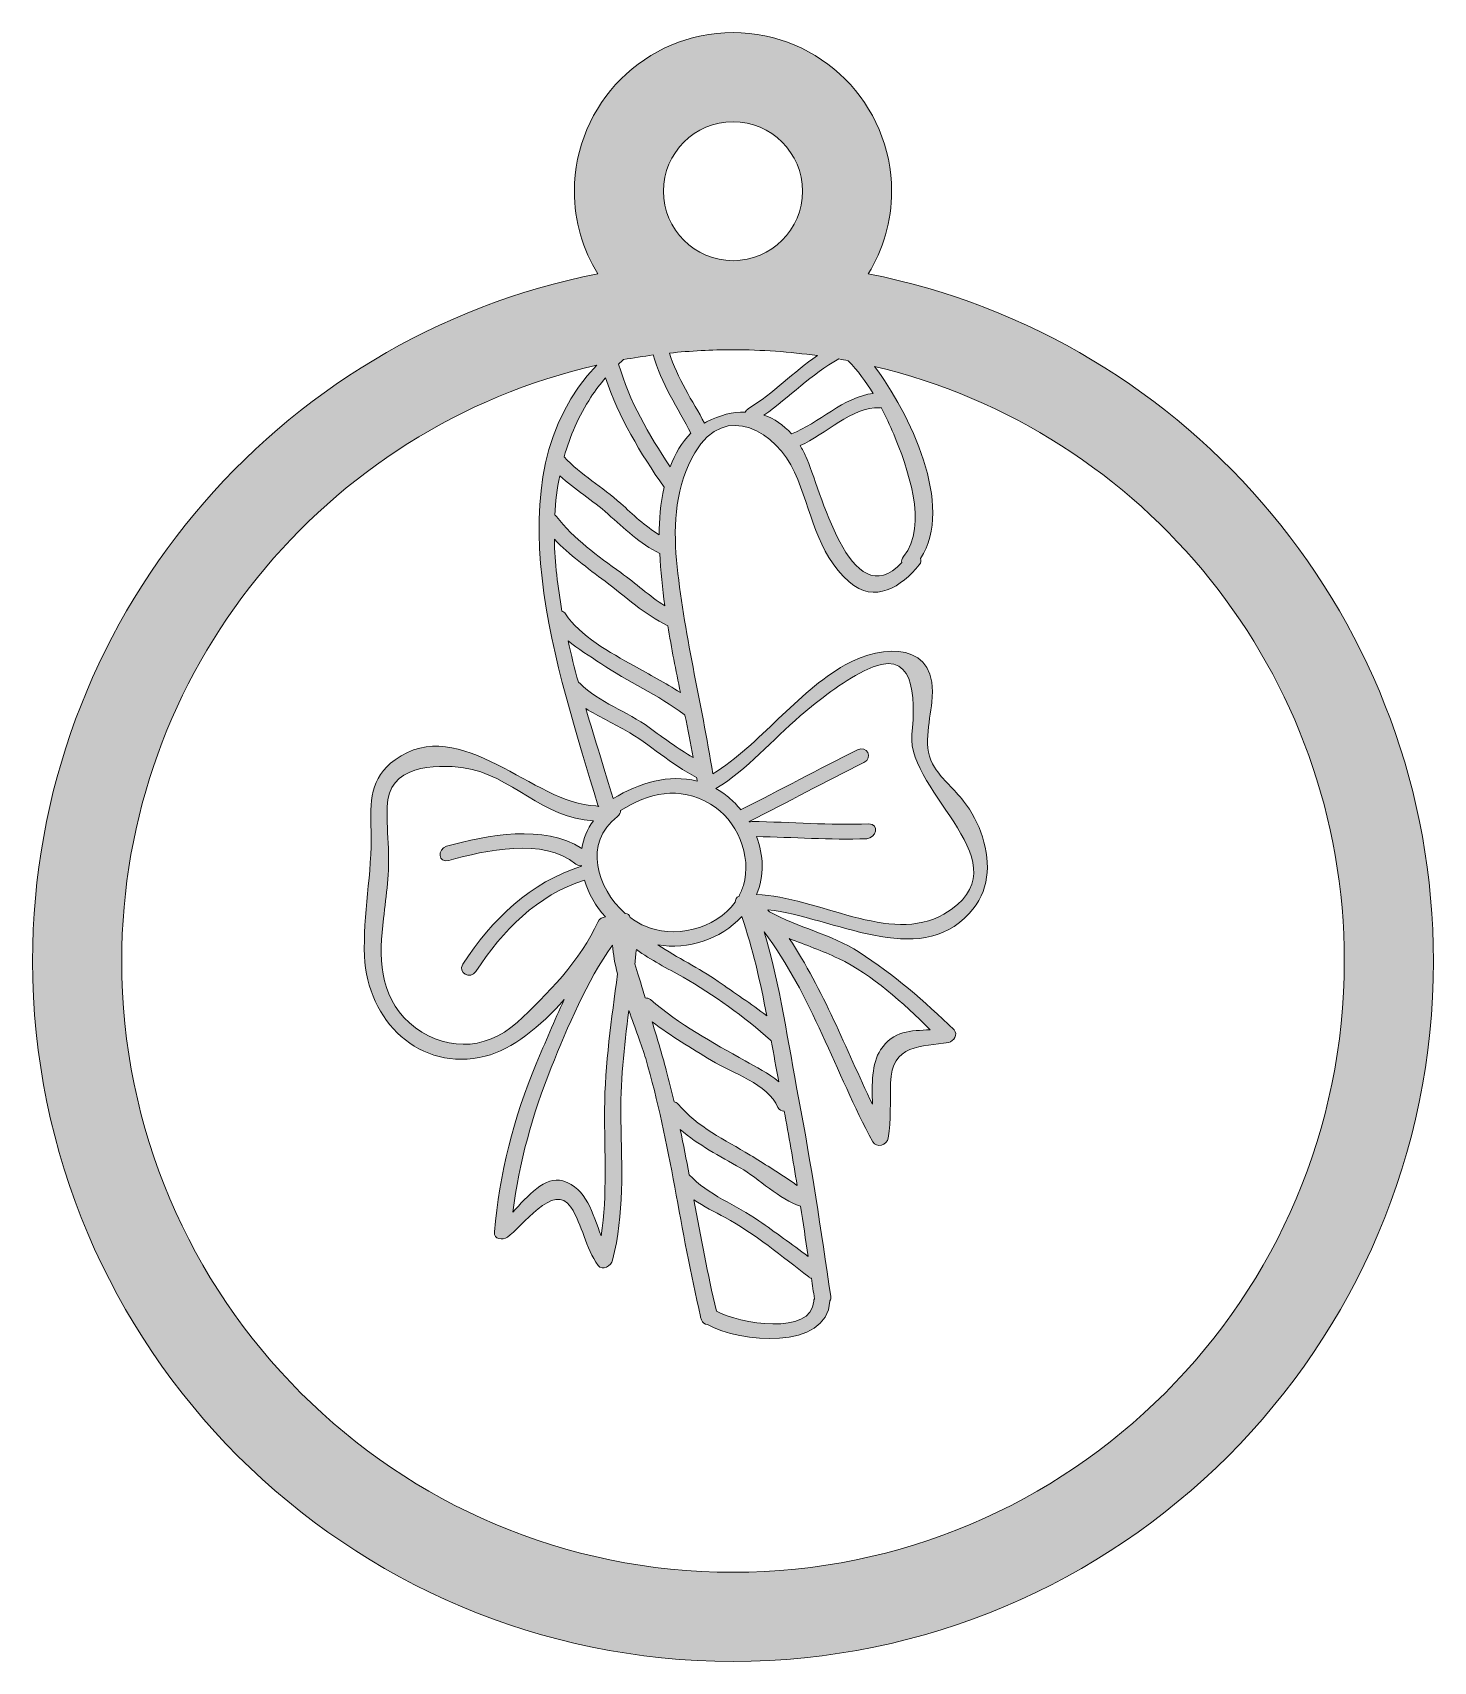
# Model space of a CAD drawing. Header units: inches. Extents: x -1104 to 5451, y -3757 to -136.
# Drawn here: x 5058 to 5451, y -761.1 to -304.1 of the extents above; entities that cross this region are included whole.
import ezdxf

# ---------------------------------------------------------------- set-up
doc = ezdxf.new("R2010")
doc.units = ezdxf.units.IN
doc.header["$MEASUREMENT"] = 0
doc.layers.add('Layer 1', color=7, linetype='Continuous')

# ---------------------------------------------------------------- blocks, each defined once
blk = doc.blocks.new('block 5')
at = {"layer": 'Layer 1', "true_color": 0xff8330}
h = blk.add_hatch(color=30, dxfattribs=at)
h.dxf.hatch_style = 2
edge = h.paths.add_edge_path()
edge.add_spline(control_points=[(5254.47, -761.07), (5362.82, -761.07), (5450.97, -672.92), (5450.97, -564.57), (5450.97, -469.21), (5382.67, -389.5), (5292.43, -371.77), (5296.57, -365.01), (5298.97, -357.07), (5298.97, -348.57), (5298.97, -324.04), (5279, -304.07), (5254.47, -304.07), (5229.93, -304.07), (5209.97, -324.04), (5209.97, -348.57), (5209.97, -357.07), (5212.36, -365.01), (5216.51, -371.77), (5126.26, -389.5), (5057.97, -469.21), (5057.97, -564.57), (5057.97, -672.92), (5146.12, -761.07), (5254.47, -761.07)], knot_values=[0, 0, 0, 0, 1, 1, 1, 2, 2, 2, 3, 3, 3, 4, 4, 4, 5, 5, 5, 6, 6, 6, 7, 7, 7, 8, 8, 8, 8], degree=3, periodic=1)
edge = h.paths.add_edge_path()
edge.add_spline(control_points=[(5293.81, -405.31), (5285.54, -406.25), (5278.42, -413.79), (5270.85, -416.66), (5268.63, -414.17), (5266.02, -412.39), (5263.14, -411.42), (5270.34, -406.37), (5276.43, -399.86), (5284.17, -395.65), (5285.04, -395.81), (5285.91, -395.97), (5286.78, -396.14), (5289.46, -398.93), (5291.79, -402.01), (5293.81, -405.31)], knot_values=[0, 0, 0, 0, 1, 1, 1, 2, 2, 2, 3, 3, 3, 4, 4, 4, 5, 5, 5, 5], degree=3, periodic=1)
edge = h.paths.add_edge_path()
edge.add_spline(control_points=[(5301.85, -452.78), (5287.33, -468.25), (5278.87, -431.71), (5274.92, -423), (5274.42, -421.91), (5273.86, -420.92), (5273.28, -419.95), (5280.38, -416.93), (5287.85, -408.94), (5295.63, -409.35), (5295.79, -409.35), (5295.92, -409.3), (5296.06, -409.28), (5297.34, -411.71), (5298.5, -414.2), (5299.55, -416.73), (5303.24, -425.7), (5309.45, -442.44), (5302.29, -451.11), (5301.77, -451.73), (5301.69, -452.31), (5301.85, -452.78)], knot_values=[0, 0, 0, 0, 1, 1, 1, 2, 2, 2, 3, 3, 3, 4, 4, 4, 5, 5, 5, 6, 6, 6, 7, 7, 7, 7], degree=3, periodic=1)
edge = h.paths.add_edge_path()
edge.add_spline(control_points=[(5313.64, -551.39), (5298.59, -560.14), (5278.12, -546.42), (5261.06, -545.94), (5263.35, -540.67), (5263.05, -534.87), (5261.04, -529.64), (5271.34, -529.82), (5281.66, -530.65), (5291.98, -530.26), (5294.64, -530.15), (5295.64, -525.99), (5292.58, -526.11), (5281.62, -526.53), (5270.69, -525.55), (5259.74, -525.43), (5259.5, -525.43), (5259.29, -525.5), (5259.09, -525.55), (5259.05, -525.5), (5259.03, -525.44), (5259, -525.38), (5269.78, -520), (5280.39, -514.23), (5291.18, -508.85), (5293.84, -507.53), (5292.07, -503.95), (5289.42, -505.27), (5278.45, -510.72), (5267.71, -516.59), (5256.75, -522.05), (5256.71, -522.08), (5256.69, -522.09), (5256.67, -522.11), (5255.62, -520.85), (5254.49, -519.68), (5253.23, -518.63), (5252.08, -517.65), (5250.88, -516.87), (5249.68, -516.2), (5258.39, -510.89), (5265.65, -502.36), (5273.31, -495.81), (5278.89, -491.03), (5284.74, -486.52), (5291.28, -483.14), (5305.71, -475.7), (5305.67, -490.48), (5304.66, -501.05), (5303.09, -517.39), (5337.32, -537.62), (5313.64, -551.39)], knot_values=[0, 0, 0, 0, 1, 1, 1, 2, 2, 2, 3, 3, 3, 4, 4, 4, 5, 5, 5, 6, 6, 6, 7, 7, 7, 8, 8, 8, 9, 9, 9, 10, 10, 10, 11, 11, 11, 12, 12, 12, 13, 13, 13, 14, 14, 14, 15, 15, 15, 16, 16, 16, 17, 17, 17, 17], degree=3, periodic=1)
edge = h.paths.add_edge_path()
edge.add_spline(control_points=[(5261.7, -637.43), (5255.47, -633.06), (5247.35, -630.11), (5242.18, -624.51), (5241.37, -620.28), (5240.54, -616.04), (5239.65, -611.83), (5244.71, -616.16), (5250.74, -619.31), (5256.51, -622.6), (5261.55, -625.48), (5267.58, -631.59), (5273.4, -633.32), (5274.15, -638.02), (5274.82, -642.74), (5275.52, -647.44), (5270.98, -644.02), (5266.37, -640.69), (5261.7, -637.43)], knot_values=[0, 0, 0, 0, 1, 1, 1, 2, 2, 2, 3, 3, 3, 4, 4, 4, 5, 5, 5, 6, 6, 6, 6], degree=3, periodic=1)
edge = h.paths.add_edge_path()
edge.add_spline(control_points=[(5275.7, -653.21), (5275.92, -653.38), (5276.19, -653.5), (5276.45, -653.56), (5276.73, -655.49), (5277.04, -657.41), (5277.32, -659.32), (5277.21, -659.53), (5277.13, -659.76), (5277.12, -660.01), (5276.58, -669.69), (5256.22, -666.38), (5249.8, -662.76), (5247.35, -652.45), (5245.43, -642.01), (5243.5, -631.59), (5246.25, -633.44), (5249.25, -634.93), (5252.24, -636.55), (5260.5, -640.99), (5268.31, -647.49), (5275.7, -653.21)], knot_values=[0, 0, 0, 0, 1, 1, 1, 2, 2, 2, 3, 3, 3, 4, 4, 4, 5, 5, 5, 6, 6, 6, 7, 7, 7, 7], degree=3, periodic=1)
edge = h.paths.add_edge_path()
edge.add_spline(control_points=[(5270.77, -626.33), (5266.95, -623.85), (5263.15, -621.37), (5259.26, -618.99), (5252.13, -614.67), (5244.53, -611.2), (5239.05, -604.68), (5238.74, -604.3), (5238.34, -604.15), (5237.94, -604.09), (5237.24, -601.11), (5236.51, -598.13), (5235.72, -595.16), (5234.5, -590.62), (5233.14, -586.11), (5231.8, -581.61), (5237.08, -585.61), (5242.72, -589.01), (5248.42, -592.49), (5254.17, -595.99), (5264.26, -599.02), (5267.08, -605.62), (5267.41, -606.4), (5268.1, -606.68), (5268.82, -606.65), (5270.15, -613.61), (5271.34, -620.58), (5272.47, -627.57), (5271.88, -627.13), (5271.31, -626.68), (5270.77, -626.33)], knot_values=[0, 0, 0, 0, 1, 1, 1, 2, 2, 2, 3, 3, 3, 4, 4, 4, 5, 5, 5, 6, 6, 6, 7, 7, 7, 8, 8, 8, 9, 9, 9, 10, 10, 10, 10], degree=3, periodic=1)
edge = h.paths.add_edge_path()
edge.add_spline(control_points=[(5257.9, -592.59), (5248.64, -587.41), (5239.39, -582.34), (5231.29, -575.4), (5230.86, -575.03), (5230.35, -574.91), (5229.81, -574.93), (5229.56, -574.07), (5229.31, -573.2), (5229.06, -572.33), (5228.48, -570.28), (5227.65, -567.87), (5226.92, -565.34), (5227.07, -564.01), (5227.22, -562.67), (5227.36, -561.34), (5231.48, -564.28), (5235.97, -566.62), (5240.44, -569.13), (5248.94, -573.88), (5257.75, -580.28), (5264.96, -586.76), (5265.03, -586.82), (5265.12, -586.85), (5265.2, -586.89), (5265.89, -590.75), (5266.57, -594.6), (5267.28, -598.43), (5264.45, -596.03), (5260.87, -594.26), (5257.9, -592.59)], knot_values=[0, 0, 0, 0, 1, 1, 1, 2, 2, 2, 3, 3, 3, 4, 4, 4, 5, 5, 5, 6, 6, 6, 7, 7, 7, 8, 8, 8, 9, 9, 9, 10, 10, 10, 10], degree=3, periodic=1)
edge = h.paths.add_edge_path()
edge.add_spline(control_points=[(5250.27, -570.28), (5244.91, -566.55), (5238.87, -563.64), (5233.37, -560.05), (5241.87, -561.41), (5250.94, -558.58), (5256.92, -552.1), (5260.06, -561.1), (5262.13, -570.49), (5263.93, -579.97), (5259.53, -576.54), (5254.87, -573.49), (5250.27, -570.28)], knot_values=[0, 0, 0, 0, 1, 1, 1, 2, 2, 2, 3, 3, 3, 4, 4, 4, 4], degree=3, periodic=1)
edge = h.paths.add_edge_path()
edge.add_spline(control_points=[(5257.38, -543.4), (5257.08, -544.44), (5256.64, -545.4), (5256.15, -546.33), (5255.42, -546.69), (5255.09, -547.36), (5255.08, -548.05), (5249.61, -555.7), (5237.64, -558.43), (5229.41, -554.63), (5228.09, -554.01), (5226.83, -553.24), (5225.64, -552.35), (5225.52, -551.66), (5224.95, -551.28), (5224.24, -551.19), (5216.21, -544.15), (5212.39, -531.36), (5222.03, -524.06), (5222.76, -523.53), (5222.96, -522.9), (5222.89, -522.34), (5230.74, -517.49), (5239.32, -515.25), (5248.11, -520.52), (5255.64, -525.02), (5259.83, -534.94), (5257.38, -543.4)], knot_values=[0, 0, 0, 0, 1, 1, 1, 2, 2, 2, 3, 3, 3, 4, 4, 4, 5, 5, 5, 6, 6, 6, 7, 7, 7, 8, 8, 8, 9, 9, 9, 9], degree=3, periodic=1)
edge = h.paths.add_edge_path()
edge.add_spline(control_points=[(5217.5, -641.7), (5215.01, -635.45), (5213.53, -628.26), (5206.7, -626.23), (5201.84, -624.8), (5196.77, -630.58), (5192.69, -635.03), (5194.47, -621.04), (5198.19, -607.63), (5203.49, -594.46), (5208.18, -582.89), (5213.34, -570.37), (5220.66, -560.07), (5220.85, -562.68), (5221.34, -565.41), (5222.04, -568.19), (5220.45, -580.84), (5218.51, -593.48), (5218.44, -606.25), (5218.35, -618.19), (5219.26, -629.97), (5217.5, -641.7)], knot_values=[0, 0, 0, 0, 1, 1, 1, 2, 2, 2, 3, 3, 3, 4, 4, 4, 5, 5, 5, 6, 6, 6, 7, 7, 7, 7], degree=3, periodic=1)
edge = h.paths.add_edge_path()
edge.add_spline(control_points=[(5157.79, -532.93), (5157.58, -529.04), (5157.37, -525.22), (5157.42, -521.32), (5157.56, -509.69), (5170.84, -509.21), (5178.9, -510.36), (5192.11, -512.2), (5201.41, -524.81), (5215.29, -525.19), (5213.52, -527.58), (5212.5, -530.26), (5212.09, -533), (5201.43, -526.11), (5185.49, -529.18), (5174.13, -532.38), (5171.43, -533.14), (5171.78, -537.22), (5174.71, -536.39), (5185.06, -533.47), (5201.23, -529.84), (5210.41, -537.35), (5210.87, -537.73), (5211.43, -537.86), (5211.98, -537.81), (5211.99, -537.85), (5212, -537.9), (5212, -537.94), (5197.63, -542.48), (5186.83, -552.89), (5178.69, -565.46), (5177.04, -568.01), (5180.87, -569.77), (5182.35, -567.51), (5189.82, -555.96), (5199.52, -546.09), (5212.79, -541.89), (5213.89, -545.62), (5215.93, -549.2), (5218.71, -552.19), (5217.83, -552.25), (5216.92, -552.71), (5216.53, -553.62), (5212.06, -564.05), (5202.12, -574.21), (5193.9, -581.79), (5184.83, -590.1), (5172.67, -589.84), (5163.69, -581.86), (5155.01, -574.15), (5155.16, -563.12), (5156.42, -552.61), (5157.2, -546.02), (5158.14, -539.58), (5157.79, -532.93)], knot_values=[0, 0, 0, 0, 1, 1, 1, 2, 2, 2, 3, 3, 3, 4, 4, 4, 5, 5, 5, 6, 6, 6, 7, 7, 7, 8, 8, 8, 9, 9, 9, 10, 10, 10, 11, 11, 11, 12, 12, 12, 13, 13, 13, 14, 14, 14, 15, 15, 15, 16, 16, 16, 17, 17, 17, 18, 18, 18, 18], degree=3, periodic=1)
edge = h.paths.add_edge_path()
edge.add_spline(control_points=[(5220.85, -518.97), (5218.49, -511.02), (5215.76, -502.52), (5213.18, -493.74), (5216.71, -495.98), (5220.55, -497.7), (5224.24, -499.79), (5231.25, -503.72), (5237, -509.41), (5244.25, -513.06), (5244.31, -513.4), (5244.36, -513.75), (5244.42, -514.1), (5236.52, -512.02), (5228.17, -514.6), (5220.85, -518.97)], knot_values=[0, 0, 0, 0, 1, 1, 1, 2, 2, 2, 3, 3, 3, 4, 4, 4, 5, 5, 5, 5], degree=3, periodic=1)
edge = h.paths.add_edge_path()
edge.add_spline(control_points=[(5230.98, -499.05), (5224.78, -494.48), (5216.93, -492.1), (5211.5, -486.62), (5211.37, -486.5), (5211.22, -486.45), (5211.09, -486.36), (5210.03, -482.51), (5209.06, -478.6), (5208.18, -474.69), (5211.01, -477.07), (5214.24, -478.96), (5217.37, -481.09), (5224.95, -486.22), (5233.47, -489.87), (5240.75, -495.43), (5240.82, -495.48), (5240.91, -495.53), (5241, -495.57), (5241.79, -499.53), (5242.59, -503.5), (5243.29, -507.47), (5239, -504.95), (5234.99, -502.01), (5230.98, -499.05)], knot_values=[0, 0, 0, 0, 1, 1, 1, 2, 2, 2, 3, 3, 3, 4, 4, 4, 5, 5, 5, 6, 6, 6, 7, 7, 7, 8, 8, 8, 8], degree=3, periodic=1)
edge = h.paths.add_edge_path()
edge.add_spline(control_points=[(5226.57, -481.69), (5220.27, -478.15), (5211.33, -473.29), (5207.47, -467.11), (5207.23, -466.72), (5206.86, -466.51), (5206.49, -466.36), (5205.28, -459.61), (5204.49, -452.86), (5204.35, -446.22), (5208.62, -450.67), (5213.65, -454.3), (5218.6, -458.03), (5224.29, -462.31), (5229.68, -467.42), (5236.18, -470.49), (5237.2, -476.77), (5238.44, -483.01), (5239.72, -489.25), (5235.46, -486.53), (5230.99, -484.19), (5226.57, -481.69)], knot_values=[0, 0, 0, 0, 1, 1, 1, 2, 2, 2, 3, 3, 3, 4, 4, 4, 5, 5, 5, 6, 6, 6, 7, 7, 7, 7], degree=3, periodic=1)
edge = h.paths.add_edge_path()
edge.add_spline(control_points=[(5219.37, -439.13), (5223.96, -443.22), (5228.34, -447.53), (5233.91, -450.19), (5234.16, -455.12), (5234.66, -460.02), (5235.33, -464.9), (5230.99, -462.16), (5227.19, -458.62), (5222.99, -455.6), (5216.49, -450.92), (5209.88, -446.17), (5204.92, -439.8), (5204.8, -439.63), (5204.63, -439.53), (5204.47, -439.43), (5204.65, -435.69), (5205.12, -432.01), (5205.84, -428.39), (5210.07, -432.27), (5215.08, -435.29), (5219.37, -439.13)], knot_values=[0, 0, 0, 0, 1, 1, 1, 2, 2, 2, 3, 3, 3, 4, 4, 4, 5, 5, 5, 6, 6, 6, 7, 7, 7, 7], degree=3, periodic=1)
edge = h.paths.add_edge_path()
edge.add_spline(control_points=[(5207.08, -423.09), (5208.73, -417.28), (5211.16, -411.67), (5214.61, -406.35), (5215.85, -404.43), (5217.25, -402.65), (5218.72, -400.94), (5222.4, -412.03), (5228.48, -422.05), (5235.14, -431.64), (5234.13, -436.2), (5233.77, -440.9), (5233.77, -445.01), (5229.82, -442.56), (5226.43, -439.32), (5222.97, -436.17), (5217.89, -431.54), (5211.7, -428.17), (5207.08, -423.09)], knot_values=[0, 0, 0, 0, 1, 1, 1, 2, 2, 2, 3, 3, 3, 4, 4, 4, 5, 5, 5, 6, 6, 6, 6], degree=3, periodic=1)
edge = h.paths.add_edge_path()
edge.add_spline(control_points=[(5222.37, -397.07), (5222.81, -396.65), (5223.28, -396.24), (5223.73, -395.84), (5226.5, -395.33), (5229.29, -394.9), (5232.1, -394.53), (5234.14, -402.27), (5239.18, -409.69), (5242.66, -416.49), (5240.08, -419.03), (5238.18, -422.29), (5236.84, -425.88), (5230.82, -416.92), (5225.38, -407.47), (5222.37, -397.07)], knot_values=[0, 0, 0, 0, 1, 1, 1, 2, 2, 2, 3, 3, 3, 4, 4, 4, 5, 5, 5, 5], degree=3, periodic=1)
edge = h.paths.add_edge_path()
edge.add_spline(control_points=[(5236.65, -394), (5242.51, -393.39), (5248.45, -393.07), (5254.47, -393.07), (5262.49, -393.07), (5270.39, -393.64), (5278.13, -394.71), (5271.44, -399.3), (5265.79, -405.24), (5258.82, -409.57), (5258.38, -409.84), (5258.12, -410.19), (5257.92, -410.55), (5254.47, -410.48), (5250.77, -411.37), (5247.03, -413.29), (5246.83, -413.39), (5246.65, -413.52), (5246.47, -413.62), (5243.3, -407.68), (5238.63, -400.84), (5236.65, -394)], knot_values=[0, 0, 0, 0, 1, 1, 1, 2, 2, 2, 3, 3, 3, 4, 4, 4, 5, 5, 5, 6, 6, 6, 7, 7, 7, 7], degree=3, periodic=1)
edge = h.paths.add_edge_path()
edge.add_spline(control_points=[(5254.47, -329.07), (5265.22, -329.07), (5273.97, -337.82), (5273.97, -348.57), (5273.97, -359.33), (5265.22, -368.07), (5254.47, -368.07), (5243.71, -368.07), (5234.97, -359.33), (5234.97, -348.57), (5234.97, -337.82), (5243.71, -329.07), (5254.47, -329.07)], knot_values=[0, 0, 0, 0, 1, 1, 1, 2, 2, 2, 3, 3, 3, 4, 4, 4, 4], degree=3, periodic=1)
edge = h.paths.add_edge_path()
edge.add_spline(control_points=[(5216.27, -397.37), (5185.68, -429), (5205.78, -484.08), (5216.54, -520.79), (5216.59, -520.98), (5216.7, -521.1), (5216.78, -521.24), (5216.55, -521.13), (5216.29, -521.05), (5215.97, -521.05), (5198.79, -520.63), (5178, -494.82), (5159.65, -508.09), (5152.55, -513.22), (5152.71, -519.87), (5152.92, -528.11), (5153.25, -539.88), (5150.6, -551.57), (5151.09, -563.22), (5151.86, -581.27), (5166.52, -595.9), (5184.98, -591.27), (5192.53, -589.39), (5200.47, -582.94), (5207.12, -575.4), (5204.31, -581.34), (5201.79, -587.46), (5199.26, -593.4), (5192.86, -608.41), (5189.02, -624.32), (5187.54, -640.55), (5187.33, -642.78), (5189.82, -642.93), (5191.22, -642.01), (5195, -639.53), (5204.3, -626.25), (5209, -633.61), (5212.27, -638.72), (5213.02, -644.96), (5216.64, -650), (5217.85, -651.67), (5220.35, -649.96), (5220.7, -648.52), (5223.97, -635.59), (5223.28, -622.47), (5223.01, -609.26), (5222.78, -598.94), (5223.94, -588.69), (5225.25, -578.47), (5227, -583.4), (5228.82, -588.1), (5229.97, -591.95), (5236.94, -615.61), (5239.64, -640.29), (5245.37, -664.26), (5245.36, -664.59), (5245.43, -664.89), (5245.6, -665.19), (5245.87, -666.06), (5246.55, -666.48), (5247.3, -666.55), (5256.27, -671.73), (5280.88, -673.79), (5281.64, -660.02), (5281.65, -659.99), (5281.63, -659.98), (5281.64, -659.95), (5281.84, -659.58), (5281.98, -659.18), (5281.91, -658.71), (5279.16, -640.08), (5276.38, -621.45), (5272.86, -602.95), (5269.93, -587.51), (5267.71, -571.52), (5263.2, -556.39), (5276.5, -574.04), (5283.21, -595.88), (5293.66, -615.26), (5294.69, -617.16), (5297.76, -616.2), (5298.04, -614.23), (5298.75, -609.1), (5298.58, -603.99), (5298.67, -598.81), (5298.85, -587.72), (5307.48, -588.68), (5314.98, -587.38), (5316.43, -587.13), (5317.71, -585.13), (5316.47, -583.9), (5308.23, -575.74), (5299.57, -568.37), (5289.83, -562.08), (5282, -557.01), (5272.7, -555.22), (5264.66, -550.72), (5264.52, -550.54), (5264.38, -550.36), (5264.24, -550.19), (5282.56, -552.2), (5306.49, -566.93), (5320.76, -551.19), (5326.43, -544.96), (5326.83, -537.58), (5324.45, -529.74), (5323.37, -526.18), (5321.46, -522.62), (5319.16, -519.71), (5316.53, -516.38), (5313.4, -513.81), (5310.97, -510.22), (5307.56, -505.11), (5309.6, -497.53), (5310.29, -491.93), (5312.36, -474.79), (5296.49, -475.49), (5285.95, -481.48), (5271.95, -489.48), (5262.23, -503.69), (5248.8, -512.09), (5245.63, -492.03), (5240.55, -472.33), (5238.63, -452.07), (5237.67, -441.93), (5238.44, -430.91), (5243.75, -421.97), (5252.49, -407.22), (5266.7, -416.26), (5271.76, -427.44), (5276.67, -438.24), (5277.65, -449.84), (5287.06, -458.18), (5294.15, -464.45), (5301.79, -459.52), (5306.73, -453.41), (5307.28, -452.72), (5307.32, -452.09), (5307.09, -451.6), (5316.79, -436.94), (5303.86, -410.66), (5294.16, -397.72), (5369.65, -415.67), (5425.97, -483.67), (5425.97, -564.57), (5425.97, -659.14), (5349.03, -736.07), (5254.47, -736.07), (5159.9, -736.07), (5082.97, -659.14), (5082.97, -564.57), (5082.97, -483.13), (5140.03, -414.77), (5216.27, -397.37)], knot_values=[0, 0, 0, 0, 1, 1, 1, 2, 2, 2, 3, 3, 3, 4, 4, 4, 5, 5, 5, 6, 6, 6, 7, 7, 7, 8, 8, 8, 9, 9, 9, 10, 10, 10, 11, 11, 11, 12, 12, 12, 13, 13, 13, 14, 14, 14, 15, 15, 15, 16, 16, 16, 17, 17, 17, 18, 18, 18, 19, 19, 19, 20, 20, 20, 21, 21, 21, 22, 22, 22, 23, 23, 23, 24, 24, 24, 25, 25, 25, 26, 26, 26, 27, 27, 27, 28, 28, 28, 29, 29, 29, 30, 30, 30, 31, 31, 31, 32, 32, 32, 33, 33, 33, 34, 34, 34, 35, 35, 35, 36, 36, 36, 37, 37, 37, 38, 38, 38, 39, 39, 39, 40, 40, 40, 41, 41, 41, 42, 42, 42, 43, 43, 43, 44, 44, 44, 45, 45, 45, 46, 46, 46, 47, 47, 47, 48, 48, 48, 49, 49, 49, 50, 50, 50, 51, 51, 51, 51], degree=3, periodic=1)
edge = h.paths.add_edge_path()
edge.add_spline(control_points=[(5293.59, -604.75), (5286.04, -589.12), (5279.84, -572.6), (5270.23, -558.24), (5274.81, -560.07), (5279.51, -561.67), (5284.02, -563.84), (5293.66, -568.47), (5302.1, -576.29), (5309.81, -583.85), (5304.28, -584.17), (5299.49, -583.99), (5295.88, -589.49), (5293.35, -593.34), (5293.4, -599.2), (5293.59, -604.75)], knot_values=[0, 0, 0, 0, 1, 1, 1, 2, 2, 2, 3, 3, 3, 4, 4, 4, 5, 5, 5, 5], degree=3, periodic=1)
at = {"layer": 'Layer 1', "lineweight": 0}
for points, knots in [([(5254.47, -761.07), (5362.82, -761.07), (5450.97, -672.92), (5450.97, -564.57), (5450.97, -469.21), (5382.67, -389.5), (5292.43, -371.77), (5296.57, -365.01), (5298.97, -357.07), (5298.97, -348.57), (5298.97, -324.04), (5279, -304.07), (5254.47, -304.07), (5229.93, -304.07), (5209.97, -324.04), (5209.97, -348.57), (5209.97, -357.07), (5212.36, -365.01), (5216.51, -371.77), (5126.26, -389.5), (5057.97, -469.21), (5057.97, -564.57), (5057.97, -672.92), (5146.12, -761.07), (5254.47, -761.07)], [0, 0, 0, 0, 1, 1, 1, 2, 2, 2, 3, 3, 3, 4, 4, 4, 5, 5, 5, 6, 6, 6, 7, 7, 7, 8, 8, 8, 8]), ([(5254.47, -329.07), (5265.22, -329.07), (5273.97, -337.82), (5273.97, -348.57), (5273.97, -359.33), (5265.22, -368.07), (5254.47, -368.07), (5243.71, -368.07), (5234.97, -359.33), (5234.97, -348.57), (5234.97, -337.82), (5243.71, -329.07), (5254.47, -329.07)], [0, 0, 0, 0, 1, 1, 1, 2, 2, 2, 3, 3, 3, 4, 4, 4, 4]), ([(5216.27, -397.37), (5185.68, -429), (5205.78, -484.08), (5216.54, -520.79), (5216.59, -520.98), (5216.7, -521.1), (5216.78, -521.24), (5216.55, -521.13), (5216.29, -521.05), (5215.97, -521.05), (5198.79, -520.63), (5178, -494.82), (5159.65, -508.09), (5152.55, -513.22), (5152.71, -519.87), (5152.92, -528.11), (5153.25, -539.88), (5150.6, -551.57), (5151.09, -563.22), (5151.86, -581.27), (5166.52, -595.9), (5184.98, -591.27), (5192.53, -589.39), (5200.47, -582.94), (5207.12, -575.4), (5204.31, -581.34), (5201.79, -587.46), (5199.26, -593.4), (5192.86, -608.41), (5189.02, -624.32), (5187.54, -640.55), (5187.33, -642.78), (5189.82, -642.93), (5191.22, -642.01), (5195, -639.53), (5204.3, -626.25), (5209, -633.61), (5212.27, -638.72), (5213.02, -644.96), (5216.64, -650), (5217.85, -651.67), (5220.35, -649.96), (5220.7, -648.52), (5223.97, -635.59), (5223.28, -622.47), (5223.01, -609.26), (5222.78, -598.94), (5223.94, -588.69), (5225.25, -578.47), (5227, -583.4), (5228.82, -588.1), (5229.97, -591.95), (5236.94, -615.61), (5239.64, -640.29), (5245.37, -664.26), (5245.36, -664.59), (5245.43, -664.89), (5245.6, -665.19), (5245.87, -666.06), (5246.55, -666.48), (5247.3, -666.55), (5256.27, -671.73), (5280.88, -673.79), (5281.64, -660.02), (5281.65, -659.99), (5281.63, -659.98), (5281.64, -659.95), (5281.84, -659.58), (5281.98, -659.18), (5281.91, -658.71), (5279.16, -640.08), (5276.38, -621.45), (5272.86, -602.95), (5269.93, -587.51), (5267.71, -571.52), (5263.2, -556.39), (5276.5, -574.04), (5283.21, -595.88), (5293.66, -615.26), (5294.69, -617.16), (5297.76, -616.2), (5298.04, -614.23), (5298.75, -609.1), (5298.58, -603.99), (5298.67, -598.81), (5298.85, -587.72), (5307.48, -588.68), (5314.98, -587.38), (5316.43, -587.13), (5317.71, -585.13), (5316.47, -583.9), (5308.23, -575.74), (5299.57, -568.37), (5289.83, -562.08), (5282, -557.01), (5272.7, -555.22), (5264.66, -550.72), (5264.52, -550.54), (5264.38, -550.36), (5264.24, -550.19), (5282.56, -552.2), (5306.49, -566.93), (5320.76, -551.19), (5326.43, -544.96), (5326.83, -537.58), (5324.45, -529.74), (5323.37, -526.18), (5321.46, -522.62), (5319.16, -519.71), (5316.53, -516.38), (5313.4, -513.81), (5310.97, -510.22), (5307.56, -505.11), (5309.6, -497.53), (5310.29, -491.93), (5312.36, -474.79), (5296.49, -475.49), (5285.95, -481.48), (5271.95, -489.48), (5262.23, -503.69), (5248.8, -512.09), (5245.63, -492.03), (5240.55, -472.33), (5238.63, -452.07), (5237.67, -441.93), (5238.44, -430.91), (5243.75, -421.97), (5252.49, -407.22), (5266.7, -416.26), (5271.76, -427.44), (5276.67, -438.24), (5277.65, -449.84), (5287.06, -458.18), (5294.15, -464.45), (5301.79, -459.52), (5306.73, -453.41), (5307.28, -452.72), (5307.32, -452.09), (5307.09, -451.6), (5316.79, -436.94), (5303.86, -410.66), (5294.16, -397.72), (5369.65, -415.67), (5425.97, -483.67), (5425.97, -564.57), (5425.97, -659.14), (5349.03, -736.07), (5254.47, -736.07), (5159.9, -736.07), (5082.97, -659.14), (5082.97, -564.57), (5082.97, -483.13), (5140.03, -414.77), (5216.27, -397.37)], [0, 0, 0, 0, 1, 1, 1, 2, 2, 2, 3, 3, 3, 4, 4, 4, 5, 5, 5, 6, 6, 6, 7, 7, 7, 8, 8, 8, 9, 9, 9, 10, 10, 10, 11, 11, 11, 12, 12, 12, 13, 13, 13, 14, 14, 14, 15, 15, 15, 16, 16, 16, 17, 17, 17, 18, 18, 18, 19, 19, 19, 20, 20, 20, 21, 21, 21, 22, 22, 22, 23, 23, 23, 24, 24, 24, 25, 25, 25, 26, 26, 26, 27, 27, 27, 28, 28, 28, 29, 29, 29, 30, 30, 30, 31, 31, 31, 32, 32, 32, 33, 33, 33, 34, 34, 34, 35, 35, 35, 36, 36, 36, 37, 37, 37, 38, 38, 38, 39, 39, 39, 40, 40, 40, 41, 41, 41, 42, 42, 42, 43, 43, 43, 44, 44, 44, 45, 45, 45, 46, 46, 46, 47, 47, 47, 48, 48, 48, 49, 49, 49, 50, 50, 50, 51, 51, 51, 51]), ([(5222.37, -397.07), (5222.81, -396.65), (5223.28, -396.24), (5223.73, -395.84), (5226.5, -395.33), (5229.29, -394.9), (5232.1, -394.53), (5234.14, -402.27), (5239.18, -409.69), (5242.66, -416.49), (5240.08, -419.03), (5238.18, -422.29), (5236.84, -425.88), (5230.82, -416.92), (5225.38, -407.47), (5222.37, -397.07)], [0, 0, 0, 0, 1, 1, 1, 2, 2, 2, 3, 3, 3, 4, 4, 4, 5, 5, 5, 5]), ([(5236.65, -394), (5242.51, -393.39), (5248.45, -393.07), (5254.47, -393.07), (5262.49, -393.07), (5270.39, -393.64), (5278.13, -394.71), (5271.44, -399.3), (5265.79, -405.24), (5258.82, -409.57), (5258.38, -409.84), (5258.12, -410.19), (5257.92, -410.55), (5254.47, -410.48), (5250.77, -411.37), (5247.03, -413.29), (5246.83, -413.39), (5246.65, -413.52), (5246.47, -413.62), (5243.3, -407.68), (5238.63, -400.84), (5236.65, -394)], [0, 0, 0, 0, 1, 1, 1, 2, 2, 2, 3, 3, 3, 4, 4, 4, 5, 5, 5, 6, 6, 6, 7, 7, 7, 7]), ([(5293.81, -405.31), (5285.54, -406.25), (5278.42, -413.79), (5270.85, -416.66), (5268.63, -414.17), (5266.02, -412.39), (5263.14, -411.42), (5270.34, -406.37), (5276.43, -399.86), (5284.17, -395.65), (5285.04, -395.81), (5285.91, -395.97), (5286.78, -396.14), (5289.46, -398.93), (5291.79, -402.01), (5293.81, -405.31)], [0, 0, 0, 0, 1, 1, 1, 2, 2, 2, 3, 3, 3, 4, 4, 4, 5, 5, 5, 5]), ([(5207.08, -423.09), (5208.73, -417.28), (5211.16, -411.67), (5214.61, -406.35), (5215.85, -404.43), (5217.25, -402.65), (5218.72, -400.94), (5222.4, -412.03), (5228.48, -422.05), (5235.14, -431.64), (5234.13, -436.2), (5233.77, -440.9), (5233.77, -445.01), (5229.82, -442.56), (5226.43, -439.32), (5222.97, -436.17), (5217.89, -431.54), (5211.7, -428.17), (5207.08, -423.09)], [0, 0, 0, 0, 1, 1, 1, 2, 2, 2, 3, 3, 3, 4, 4, 4, 5, 5, 5, 6, 6, 6, 6]), ([(5301.85, -452.78), (5287.33, -468.25), (5278.87, -431.71), (5274.92, -423), (5274.42, -421.91), (5273.86, -420.92), (5273.28, -419.95), (5280.38, -416.93), (5287.85, -408.94), (5295.63, -409.35), (5295.79, -409.35), (5295.92, -409.3), (5296.06, -409.28), (5297.34, -411.71), (5298.5, -414.2), (5299.55, -416.73), (5303.24, -425.7), (5309.45, -442.44), (5302.29, -451.11), (5301.77, -451.73), (5301.69, -452.31), (5301.85, -452.78)], [0, 0, 0, 0, 1, 1, 1, 2, 2, 2, 3, 3, 3, 4, 4, 4, 5, 5, 5, 6, 6, 6, 7, 7, 7, 7]), ([(5219.37, -439.13), (5223.96, -443.22), (5228.34, -447.53), (5233.91, -450.19), (5234.16, -455.12), (5234.66, -460.02), (5235.33, -464.9), (5230.99, -462.16), (5227.19, -458.62), (5222.99, -455.6), (5216.49, -450.92), (5209.88, -446.17), (5204.92, -439.8), (5204.8, -439.63), (5204.63, -439.53), (5204.47, -439.43), (5204.65, -435.69), (5205.12, -432.01), (5205.84, -428.39), (5210.07, -432.27), (5215.08, -435.29), (5219.37, -439.13)], [0, 0, 0, 0, 1, 1, 1, 2, 2, 2, 3, 3, 3, 4, 4, 4, 5, 5, 5, 6, 6, 6, 7, 7, 7, 7]), ([(5226.57, -481.69), (5220.27, -478.15), (5211.33, -473.29), (5207.47, -467.11), (5207.23, -466.72), (5206.86, -466.51), (5206.49, -466.36), (5205.28, -459.61), (5204.49, -452.86), (5204.35, -446.22), (5208.62, -450.67), (5213.65, -454.3), (5218.6, -458.03), (5224.29, -462.31), (5229.68, -467.42), (5236.18, -470.49), (5237.2, -476.77), (5238.44, -483.01), (5239.72, -489.25), (5235.46, -486.53), (5230.99, -484.19), (5226.57, -481.69)], [0, 0, 0, 0, 1, 1, 1, 2, 2, 2, 3, 3, 3, 4, 4, 4, 5, 5, 5, 6, 6, 6, 7, 7, 7, 7]), ([(5230.98, -499.05), (5224.78, -494.48), (5216.93, -492.1), (5211.5, -486.62), (5211.37, -486.5), (5211.22, -486.45), (5211.09, -486.36), (5210.03, -482.51), (5209.06, -478.6), (5208.18, -474.69), (5211.01, -477.07), (5214.24, -478.96), (5217.37, -481.09), (5224.95, -486.22), (5233.47, -489.87), (5240.75, -495.43), (5240.82, -495.48), (5240.91, -495.53), (5241, -495.57), (5241.79, -499.53), (5242.59, -503.5), (5243.29, -507.47), (5239, -504.95), (5234.99, -502.01), (5230.98, -499.05)], [0, 0, 0, 0, 1, 1, 1, 2, 2, 2, 3, 3, 3, 4, 4, 4, 5, 5, 5, 6, 6, 6, 7, 7, 7, 8, 8, 8, 8]), ([(5313.64, -551.39), (5298.59, -560.14), (5278.12, -546.42), (5261.06, -545.94), (5263.35, -540.67), (5263.05, -534.87), (5261.04, -529.64), (5271.34, -529.82), (5281.66, -530.65), (5291.98, -530.26), (5294.64, -530.15), (5295.64, -525.99), (5292.58, -526.11), (5281.62, -526.53), (5270.69, -525.55), (5259.74, -525.43), (5259.5, -525.43), (5259.29, -525.5), (5259.09, -525.55), (5259.05, -525.5), (5259.03, -525.44), (5259, -525.38), (5269.78, -520), (5280.39, -514.23), (5291.18, -508.85), (5293.84, -507.53), (5292.07, -503.95), (5289.42, -505.27), (5278.45, -510.72), (5267.71, -516.59), (5256.75, -522.05), (5256.71, -522.08), (5256.69, -522.09), (5256.67, -522.11), (5255.62, -520.85), (5254.49, -519.68), (5253.23, -518.63), (5252.08, -517.65), (5250.88, -516.87), (5249.68, -516.2), (5258.39, -510.89), (5265.65, -502.36), (5273.31, -495.81), (5278.89, -491.03), (5284.74, -486.52), (5291.28, -483.14), (5305.71, -475.7), (5305.67, -490.48), (5304.66, -501.05), (5303.09, -517.39), (5337.32, -537.62), (5313.64, -551.39)], [0, 0, 0, 0, 1, 1, 1, 2, 2, 2, 3, 3, 3, 4, 4, 4, 5, 5, 5, 6, 6, 6, 7, 7, 7, 8, 8, 8, 9, 9, 9, 10, 10, 10, 11, 11, 11, 12, 12, 12, 13, 13, 13, 14, 14, 14, 15, 15, 15, 16, 16, 16, 17, 17, 17, 17]), ([(5220.85, -518.97), (5218.49, -511.02), (5215.76, -502.52), (5213.18, -493.74), (5216.71, -495.98), (5220.55, -497.7), (5224.24, -499.79), (5231.25, -503.72), (5237, -509.41), (5244.25, -513.06), (5244.31, -513.4), (5244.36, -513.75), (5244.42, -514.1), (5236.52, -512.02), (5228.17, -514.6), (5220.85, -518.97)], [0, 0, 0, 0, 1, 1, 1, 2, 2, 2, 3, 3, 3, 4, 4, 4, 5, 5, 5, 5]), ([(5157.79, -532.93), (5157.58, -529.04), (5157.37, -525.22), (5157.42, -521.32), (5157.56, -509.69), (5170.84, -509.21), (5178.9, -510.36), (5192.11, -512.2), (5201.41, -524.81), (5215.29, -525.19), (5213.52, -527.58), (5212.5, -530.26), (5212.09, -533), (5201.43, -526.11), (5185.49, -529.18), (5174.13, -532.38), (5171.43, -533.14), (5171.78, -537.22), (5174.71, -536.39), (5185.06, -533.47), (5201.23, -529.84), (5210.41, -537.35), (5210.87, -537.73), (5211.43, -537.86), (5211.98, -537.81), (5211.99, -537.85), (5212, -537.9), (5212, -537.94), (5197.63, -542.48), (5186.83, -552.89), (5178.69, -565.46), (5177.04, -568.01), (5180.87, -569.77), (5182.35, -567.51), (5189.82, -555.96), (5199.52, -546.09), (5212.79, -541.89), (5213.89, -545.62), (5215.93, -549.2), (5218.71, -552.19), (5217.83, -552.25), (5216.92, -552.71), (5216.53, -553.62), (5212.06, -564.05), (5202.12, -574.21), (5193.9, -581.79), (5184.83, -590.1), (5172.67, -589.84), (5163.69, -581.86), (5155.01, -574.15), (5155.16, -563.12), (5156.42, -552.61), (5157.2, -546.02), (5158.14, -539.58), (5157.79, -532.93)], [0, 0, 0, 0, 1, 1, 1, 2, 2, 2, 3, 3, 3, 4, 4, 4, 5, 5, 5, 6, 6, 6, 7, 7, 7, 8, 8, 8, 9, 9, 9, 10, 10, 10, 11, 11, 11, 12, 12, 12, 13, 13, 13, 14, 14, 14, 15, 15, 15, 16, 16, 16, 17, 17, 17, 18, 18, 18, 18]), ([(5257.38, -543.4), (5257.08, -544.44), (5256.64, -545.4), (5256.15, -546.33), (5255.42, -546.69), (5255.09, -547.36), (5255.08, -548.05), (5249.61, -555.7), (5237.64, -558.43), (5229.41, -554.63), (5228.09, -554.01), (5226.83, -553.24), (5225.64, -552.35), (5225.52, -551.66), (5224.95, -551.28), (5224.24, -551.19), (5216.21, -544.15), (5212.39, -531.36), (5222.03, -524.06), (5222.76, -523.53), (5222.96, -522.9), (5222.89, -522.34), (5230.74, -517.49), (5239.32, -515.25), (5248.11, -520.52), (5255.64, -525.02), (5259.83, -534.94), (5257.38, -543.4)], [0, 0, 0, 0, 1, 1, 1, 2, 2, 2, 3, 3, 3, 4, 4, 4, 5, 5, 5, 6, 6, 6, 7, 7, 7, 8, 8, 8, 9, 9, 9, 9]), ([(5250.27, -570.28), (5244.91, -566.55), (5238.87, -563.64), (5233.37, -560.05), (5241.87, -561.41), (5250.94, -558.58), (5256.92, -552.1), (5260.06, -561.1), (5262.13, -570.49), (5263.93, -579.97), (5259.53, -576.54), (5254.87, -573.49), (5250.27, -570.28)], [0, 0, 0, 0, 1, 1, 1, 2, 2, 2, 3, 3, 3, 4, 4, 4, 4]), ([(5217.5, -641.7), (5215.01, -635.45), (5213.53, -628.26), (5206.7, -626.23), (5201.84, -624.8), (5196.77, -630.58), (5192.69, -635.03), (5194.47, -621.04), (5198.19, -607.63), (5203.49, -594.46), (5208.18, -582.89), (5213.34, -570.37), (5220.66, -560.07), (5220.85, -562.68), (5221.34, -565.41), (5222.04, -568.19), (5220.45, -580.84), (5218.51, -593.48), (5218.44, -606.25), (5218.35, -618.19), (5219.26, -629.97), (5217.5, -641.7)], [0, 0, 0, 0, 1, 1, 1, 2, 2, 2, 3, 3, 3, 4, 4, 4, 5, 5, 5, 6, 6, 6, 7, 7, 7, 7]), ([(5257.9, -592.59), (5248.64, -587.41), (5239.39, -582.34), (5231.29, -575.4), (5230.86, -575.03), (5230.35, -574.91), (5229.81, -574.93), (5229.56, -574.07), (5229.31, -573.2), (5229.06, -572.33), (5228.48, -570.28), (5227.65, -567.87), (5226.92, -565.34), (5227.07, -564.01), (5227.22, -562.67), (5227.36, -561.34), (5231.48, -564.28), (5235.97, -566.62), (5240.44, -569.13), (5248.94, -573.88), (5257.75, -580.28), (5264.96, -586.76), (5265.03, -586.82), (5265.12, -586.85), (5265.2, -586.89), (5265.89, -590.75), (5266.57, -594.6), (5267.28, -598.43), (5264.45, -596.03), (5260.87, -594.26), (5257.9, -592.59)], [0, 0, 0, 0, 1, 1, 1, 2, 2, 2, 3, 3, 3, 4, 4, 4, 5, 5, 5, 6, 6, 6, 7, 7, 7, 8, 8, 8, 9, 9, 9, 10, 10, 10, 10]), ([(5293.59, -604.75), (5286.04, -589.12), (5279.84, -572.6), (5270.23, -558.24), (5274.81, -560.07), (5279.51, -561.67), (5284.02, -563.84), (5293.66, -568.47), (5302.1, -576.29), (5309.81, -583.85), (5304.28, -584.17), (5299.49, -583.99), (5295.88, -589.49), (5293.35, -593.34), (5293.4, -599.2), (5293.59, -604.75)], [0, 0, 0, 0, 1, 1, 1, 2, 2, 2, 3, 3, 3, 4, 4, 4, 5, 5, 5, 5]), ([(5270.77, -626.33), (5266.95, -623.85), (5263.15, -621.37), (5259.26, -618.99), (5252.13, -614.67), (5244.53, -611.2), (5239.05, -604.68), (5238.74, -604.3), (5238.34, -604.15), (5237.94, -604.09), (5237.24, -601.11), (5236.51, -598.13), (5235.72, -595.16), (5234.5, -590.62), (5233.14, -586.11), (5231.8, -581.61), (5237.08, -585.61), (5242.72, -589.01), (5248.42, -592.49), (5254.17, -595.99), (5264.26, -599.02), (5267.08, -605.62), (5267.41, -606.4), (5268.1, -606.68), (5268.82, -606.65), (5270.15, -613.61), (5271.34, -620.58), (5272.47, -627.57), (5271.88, -627.13), (5271.31, -626.68), (5270.77, -626.33)], [0, 0, 0, 0, 1, 1, 1, 2, 2, 2, 3, 3, 3, 4, 4, 4, 5, 5, 5, 6, 6, 6, 7, 7, 7, 8, 8, 8, 9, 9, 9, 10, 10, 10, 10]), ([(5261.7, -637.43), (5255.47, -633.06), (5247.35, -630.11), (5242.18, -624.51), (5241.37, -620.28), (5240.54, -616.04), (5239.65, -611.83), (5244.71, -616.16), (5250.74, -619.31), (5256.51, -622.6), (5261.55, -625.48), (5267.58, -631.59), (5273.4, -633.32), (5274.15, -638.02), (5274.82, -642.74), (5275.52, -647.44), (5270.98, -644.02), (5266.37, -640.69), (5261.7, -637.43)], [0, 0, 0, 0, 1, 1, 1, 2, 2, 2, 3, 3, 3, 4, 4, 4, 5, 5, 5, 6, 6, 6, 6]), ([(5275.7, -653.21), (5275.92, -653.38), (5276.19, -653.5), (5276.45, -653.56), (5276.73, -655.49), (5277.04, -657.41), (5277.32, -659.32), (5277.21, -659.53), (5277.13, -659.76), (5277.12, -660.01), (5276.58, -669.69), (5256.22, -666.38), (5249.8, -662.76), (5247.35, -652.45), (5245.43, -642.01), (5243.5, -631.59), (5246.25, -633.44), (5249.25, -634.93), (5252.24, -636.55), (5260.5, -640.99), (5268.31, -647.49), (5275.7, -653.21)], [0, 0, 0, 0, 1, 1, 1, 2, 2, 2, 3, 3, 3, 4, 4, 4, 5, 5, 5, 6, 6, 6, 7, 7, 7, 7])]:
    blk.add_open_spline(points, degree=3, knots=knots, dxfattribs=at)

msp = doc.modelspace()

# ---------------------------------------------------------------- block references
at = {"layer": 'Layer 1'}
msp.add_blockref('block 5', (0, 0), dxfattribs=at)

doc.saveas('drawing.dxf')
